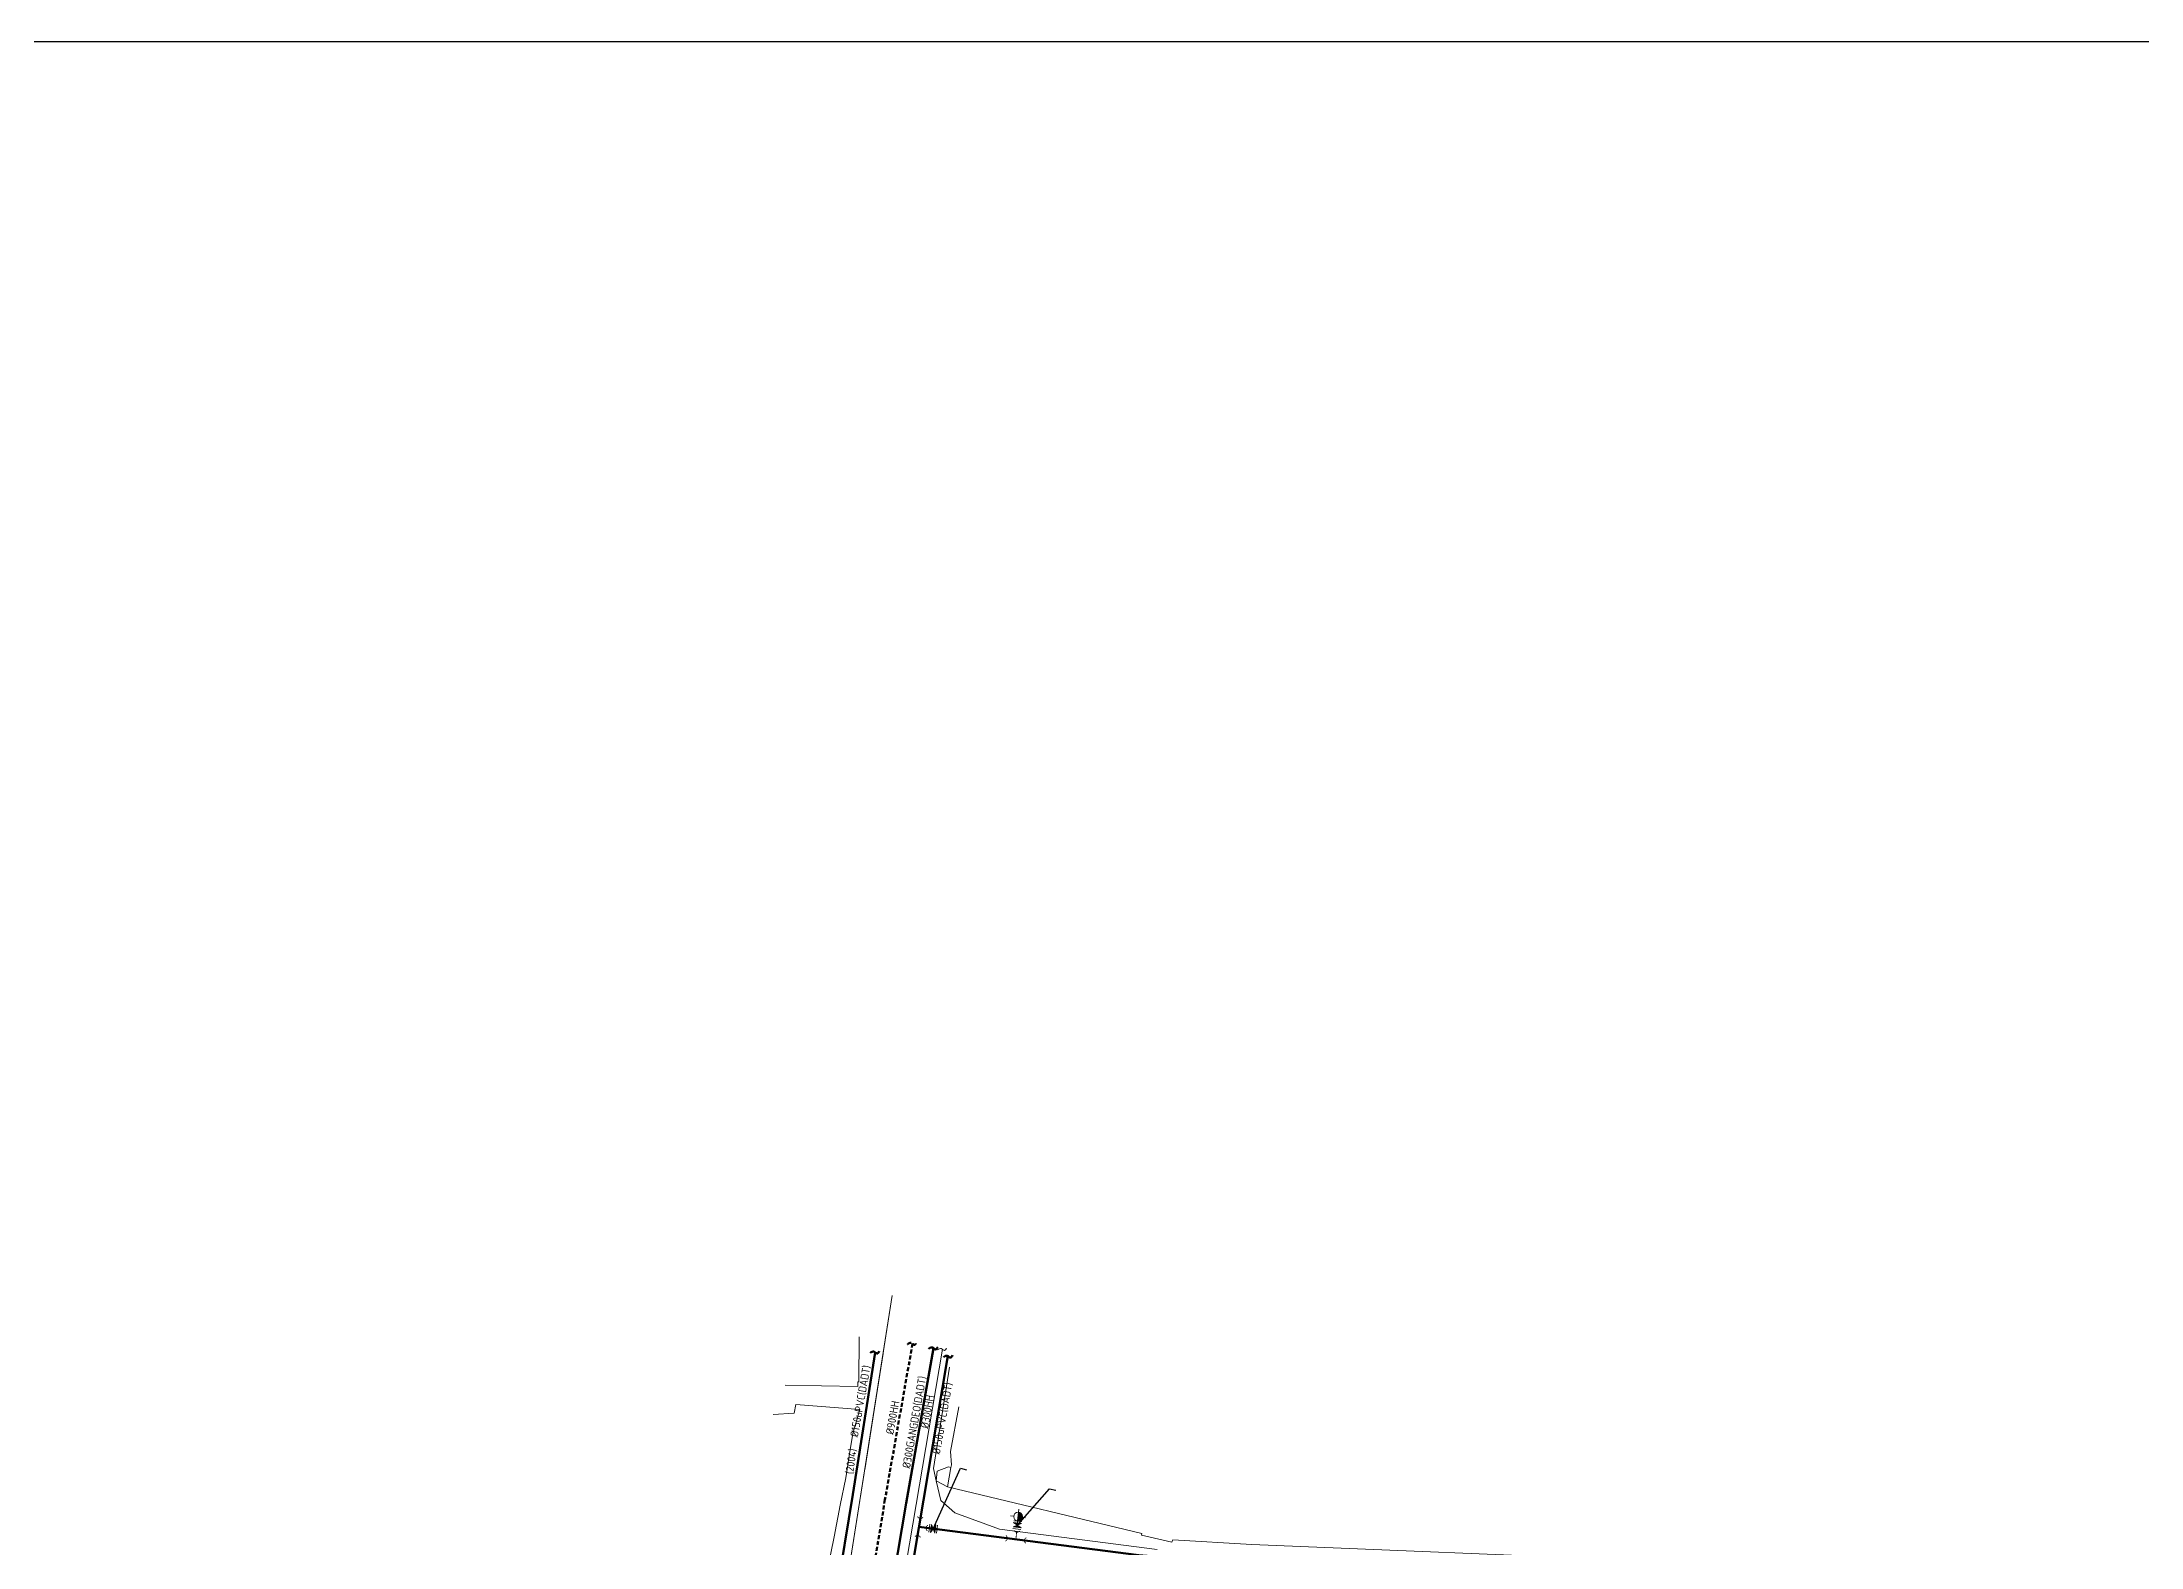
# Model space of a CAD drawing. Header units: inches. Extents: x 595615 to 1194060, y 1190840 to 2385448.
# Drawn here: x 596681.5 to 596943.9, y 1193054.5 to 1193242.6 of the extents above; entities that cross this region are included whole.
import ezdxf

# ---------------------------------------------------------------- set-up
doc = ezdxf.new("R2010")
doc.units = ezdxf.units.IN
doc.header["$MEASUREMENT"] = 0
doc.linetypes.add('DASHED', pattern=[0.75, 0.5, -0.25])
doc.layers.get('Defpoints').update_dxf_attribs({"color": 1})
for name, color, linetype, lineweight in [('Chitiet', 4, 'Continuous', 9), ('NAM-CDAI', 220, 'Continuous', 25), ('Nen_HTHANH-TP', 9, 'Continuous', 0), ('Nen_TANTHANH-TP', 8, 'Continuous', 5), ('ONG BTCT', 61, 'DASHED', 100), ('ONG CAP 2 (DADT)', 140, 'Continuous', 70), ('ONG CAP 3 (DADT)', 221, 'Continuous', 50), ('ONGCAP2', 5, 'Continuous', 20), ('TEXT PIPE', 3, 'Continuous', 25), ('Trucuuhoa', 1, 'Continuous', 15), ('VAN', 7, 'Continuous', 20)]:
    doc.layers.add(name, color=color, linetype=linetype, lineweight=lineweight)
doc.layers.add('ki hieu van', color=170, linetype='Continuous')
doc.styles.add('text', font='isocp2.shx')
doc.styles.add('VNI-HC', font='VHELVCN_0.TTF')
doc.dimstyles.new('DUONG KICH THUOC', dxfattribs={"dimtxt": 1, "dimasz": 0.7, "dimexe": 0.5, "dimexo": 0.3, "dimgap": 0.2, "dimtad": 1, "dimzin": 0, "dimdsep": 46, "dimtxsty": 'VNI-HC', "dimblk": 'ARCHTICK', "dimcen": 0.09, "dimdle": 0.5, "dimclrd": 256, "dimclre": 256, "dimclrt": 256, "dimadec": 0, "dimazin": 0, "dimtfac": 1, "dimtofl": 0, "dimtmove": 0, "dimatfit": 3, "dimfxl": 1, "dimtolj": 1, "dimtzin": 0, "dimlwd": -1, "dimlwe": -1, "dimarcsym": 0})

# ---------------------------------------------------------------- blocks, each defined once
blk = doc.blocks.new('VAN')
at = {"layer": 'VAN'}
h = blk.add_hatch(color=256, dxfattribs=at)
h.paths.add_polyline_path([(0.21, -0.5), (0.49, 0), (0.21, 0.5)])
h.paths.add_polyline_path([(0.77, 0.5), (0.49, 0), (0.77, -0.5)])
at = {"layer": 'VAN', "ltscale": 100}
for p, q in [((0, 0.5), (0, -0.5)), ((0.77, -0.5), (0.21, 0.5)), ((0.21, -0.5), (0.77, 0.5)), ((0.21, 0.5), (0.21, -0.5)), ((0.77, 0.5), (0.77, -0.5)), ((0.98, 0.5), (0.98, -0.5))]:
    blk.add_line(p, q, dxfattribs=at)
blk = doc.blocks.new('TE+VAN')
at = {"layer": 'Chitiet', "ltscale": 100, "const_width": 0.1}
for points in [[(-0.35, 1.28, 0.571257), (0.35, 1.28)], [(1.1, 0.35, 0.571257), (1.1, -0.35)], [(0.35, -1.28, 0.571257), (-0.35, -1.28)]]:
    blk.add_lwpolyline(points, format="xyb", dxfattribs=at)
for points in [[(0, -1.08), (0, 1.08)], [(0.9, 0), (0, 0)]]:
    blk.add_lwpolyline(points, dxfattribs=at)
at = {"layer": 'VAN'}
blk.add_blockref('VAN', (1.3, 0), dxfattribs=at)
blk = doc.blocks.new('Trucuuhoa150')
at = {"layer": 'Trucuuhoa', "linetype": 'Continuous'}
blk.add_hatch(color=256, dxfattribs=at).paths.add_polyline_path([(0, -0.55, 0.414373), (0.55, 0, 0.414055), (0, 0.55)])
for p, q in [((0, 0.55), (0, -0.55)), ((-0.55, -0.01), (-0.94, -0.01))]:
    blk.add_line(p, q, dxfattribs=at)
at = {"layer": 'Trucuuhoa', "linetype": 'Continuous', "flags": 128}
for points in [[(0, 0.55), (0, 0.94)], [(0, -0.58), (0, -0.97)], [(0.55, -0.02), (0.94, -0.02)]]:
    blk.add_lwpolyline(points, dxfattribs=at)
at = {"layer": 'Trucuuhoa', "linetype": 'Continuous'}
blk.add_circle((0, 0), 0.551, dxfattribs=at)
blk = doc.blocks.new('_ArchTick')
at = {"color": 0, "linetype": 'ByBlock', "const_width": 0.15}
blk.add_lwpolyline([(-0.5, -0.5), (0.5, 0.5)], dxfattribs=at)

msp = doc.modelspace()

# ---------------------------------------------------------------- linework, layer by layer
at = {"layer": 'Defpoints'}
msp.add_lwpolyline([(597361.233, 1192441.604), (597361.233, 1193242.556), (596228.852, 1193242.556), (596228.852, 1192441.604)], close=True, dxfattribs=at)
at = {"layer": 'Nen_HTHANH-TP', "linetype": 'Continuous'}
for p, q in [((596786.651, 1193078.649), (596784.433, 1193064.507)), ((596784.433, 1193064.507), (596781.378, 1193045.244))]:
    msp.add_line(p, q, dxfattribs=at)
at = {"layer": 'Nen_TANTHANH-TP'}
for p, q in [((596787.791, 1193085.921), (596781.291, 1193044.861)), ((596787.791, 1193085.921), (596781.291, 1193044.861)), ((596784.361, 1193064.121), (596787.791, 1193085.921)), ((596783.651, 1193080.761), (596783.621, 1193075.131)), ((596794.954, 1193076.949), (596792.961, 1193064.291)), ((596783.481, 1193074.521), (596774.431, 1193074.701)), ((596783.501, 1193075.131), (596783.481, 1193074.521)), ((596783.621, 1193075.131), (596783.501, 1193075.131)), ((596775.761, 1193072.281), (596775.551, 1193071.191)), ((596783.731, 1193071.681), (596775.761, 1193072.281)), ((596782.891, 1193068.661), (596783.731, 1193071.681)), ((596795.061, 1193066.431), (596796.141, 1193072.001)), ((596795.061, 1193066.431), (596796.141, 1193072.001)), ((596775.551, 1193071.191), (596772.931, 1193071.051)), ((596782.891, 1193068.661), (596782.461, 1193066.131)), ((596795.201, 1193064.741), (596795.061, 1193066.431)), ((596795.201, 1193064.741), (596795.061, 1193066.431)), ((596781.981, 1193063.111), (596782.461, 1193066.131)), ((596792.961, 1193064.291), (596793.271, 1193062.761)), ((596793.271, 1193062.761), (596793.401, 1193063.951)), ((596793.271, 1193062.761), (596793.401, 1193063.951)), ((596793.401, 1193063.951), (596794.811, 1193064.481)), ((596793.401, 1193063.951), (596794.811, 1193064.481)), ((596795.111, 1193064.411), (596794.721, 1193062.021)), ((596795.111, 1193064.411), (596794.721, 1193062.021)), ((596794.811, 1193064.481), (596795.111, 1193064.411)), ((596795.201, 1193064.741), (596795.111, 1193064.411)), ((596781.291, 1193059.701), (596781.981, 1193063.111)), ((596794.721, 1193062.021), (596793.271, 1193062.761)), ((596794.721, 1193062.021), (596793.271, 1193062.761)), ((596793.271, 1193062.761), (596793.851, 1193060.291)), ((596793.271, 1193062.761), (596793.851, 1193060.291)), ((596818.971, 1193056.161), (596794.721, 1193062.021)), ((596780.531, 1193055.751), (596781.291, 1193059.701)), ((596793.851, 1193060.291), (596795.601, 1193058.761)), ((596793.851, 1193060.291), (596795.601, 1193058.761)), ((596795.601, 1193058.761), (596801.211, 1193056.701)), ((596801.211, 1193056.701), (596820.921, 1193054.181)), ((596818.961, 1193055.961), (596818.971, 1193056.161)), ((596818.961, 1193055.961), (596818.971, 1193056.161)), ((596822.721, 1193055.071), (596818.961, 1193055.961)), ((596822.721, 1193055.071), (596818.961, 1193055.961)), ((596779.711, 1193051.691), (596780.531, 1193055.751)), ((596822.851, 1193055.381), (596822.721, 1193055.071)), ((596822.851, 1193055.381), (596822.721, 1193055.071)), ((596832.721, 1193054.781), (596822.851, 1193055.381)), ((596832.721, 1193054.781), (596822.851, 1193055.381)), ((596930.141, 1193050.781), (596832.721, 1193054.781)), ((596930.141, 1193050.781), (596832.721, 1193054.781))]:
    msp.add_line(p, q, dxfattribs=at)
at = {"layer": 'ONG BTCT'}
msp.add_lwpolyline([(596790.334, 1193079.896), (596786.888, 1193060.414), (596777.349, 1193001.71)], dxfattribs=at)
msp.add_spline([(596789.707, 1193079.82), (596790.183, 1193079.991), (596790.576, 1193079.75), (596790.845, 1193080.049)], degree=3, dxfattribs=at)
at = {"layer": 'ONG CAP 2 (DADT)'}
msp.add_lwpolyline([(596792.974, 1193079.321), (596789.548, 1193059.953), (596777.405, 1192988.203)], dxfattribs=at)
msp.add_spline([(596792.347, 1193079.245), (596792.824, 1193079.416), (596793.216, 1193079.174), (596793.485, 1193079.474)], degree=3, dxfattribs=at)
at = {"layer": 'ONG CAP 3 (DADT)'}
for points in [[(596785.657, 1193078.809), (596782.855, 1193061.026), (596772.66, 1192998.968)], [(596788.754, 1193042.812), (596788.754, 1193042.812), (596794.651, 1193077.866), (596794.728, 1193078.35)], [(596791.139, 1193056.987), (596818.602, 1193053.469), (596874.882, 1193048.898), (596917.754, 1193046.054), (596969.25, 1193041.461)]]:
    msp.add_lwpolyline(points, dxfattribs=at)
for points in [[(596785.036, 1193078.728), (596785.513, 1193078.899), (596785.906, 1193078.658), (596786.175, 1193078.957)], [(596794.196, 1193078.206), (596794.672, 1193078.377), (596795.065, 1193078.135), (596795.334, 1193078.435)]]:
    msp.add_spline(points, degree=3, dxfattribs=at)
at = {"layer": 'ONGCAP2'}
msp.add_lwpolyline([(596794.076, 1193079.185), (596778.381, 1192986.571)], dxfattribs=at)
msp.add_spline([(596793.449, 1193079.109), (596793.926, 1193079.28), (596794.319, 1193079.039), (596794.588, 1193079.338)], degree=3, dxfattribs=at)

# ---------------------------------------------------------------- block references
at = {"layer": 'Chitiet'}
for p, rotation in [((596791.139, 1193056.987), 352.6947945499449), ((596803.247, 1193055.436), 83.85710727367454)]:
    msp.add_blockref('TE+VAN', p, dxfattribs=dict(at, rotation=rotation))
at = {"layer": 'Trucuuhoa', "rotation": 353.1522675659211}
msp.add_blockref('Trucuuhoa150', (596803.526, 1193058.279), dxfattribs=at)

# ---------------------------------------------------------------- texts
at = {"layer": 'NAM-CDAI', "style": 'text'}
msp.add_text('(2004)', height=1, rotation=81.87079, dxfattribs=at).set_placement((596782.919, 1193063.537))
at = {"layer": 'TEXT PIPE', "style": 'text'}
for s, p in [('%%c150uPVC(DADT)', (596783.512, 1193068.16)), ('%%c300GANGDEO(DADT)', (596790.019, 1193064.255)), ('%%c150uPVC(DADT)', (596793.744, 1193066.011)), ('%%c900HH', (596787.963, 1193068.487)), ('%%c300HH', (596792.299, 1193069.245))]:
    msp.add_text(s, height=1, rotation=79.91777, dxfattribs=at).set_placement(p)

# ---------------------------------------------------------------- leaders
at = {"layer": 'ki hieu van'}
for points in [[(596792.92, 1193056.759), (596796.315, 1193064.317), (596797.093, 1193064.144)], [(596803.439, 1193057.221), (596807.454, 1193061.74), (596808.231, 1193061.566)]]:
    msp.add_leader(points, dimstyle='DUONG KICH THUOC', override={"dimgap": 0.2, "dimtad": 0}, dxfattribs=at)

doc.saveas('drawing.dxf')
